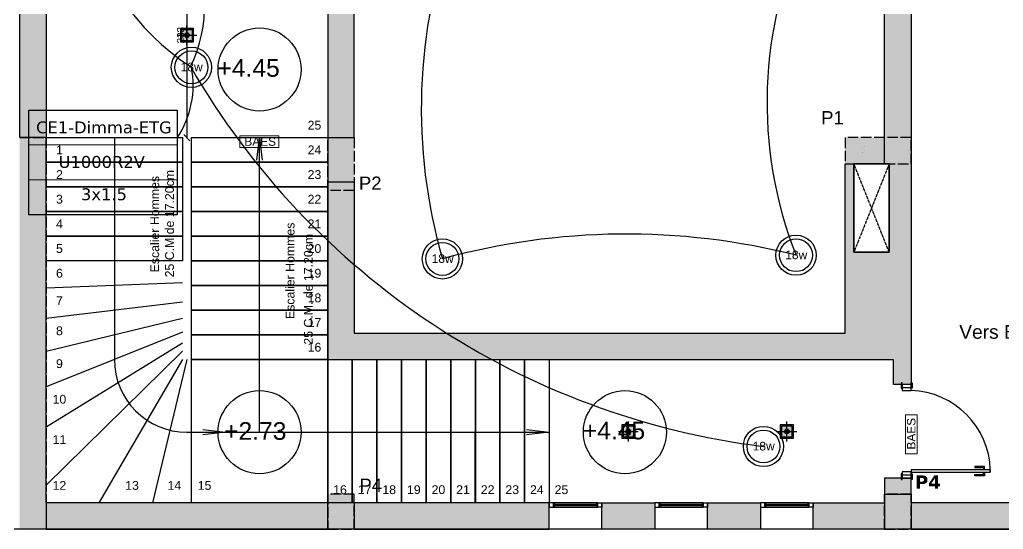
# Model space of a CAD drawing. Header units: millimetres. Extents: x 31778 to 54642, y 18502 to 28743.
# Drawn here: x 51774 to 52891, y 19860 to 20439 of the extents above; entities that cross this region are included whole.
import ezdxf
from ezdxf.enums import TextEntityAlignment as Align

# ---------------------------------------------------------------- set-up
doc = ezdxf.new("R2010")
doc.units = ezdxf.units.MM
for name, pattern in [('ACAD_ISO02W100', [15, 12, -3]), ('ACAD_ISO03W100', [30, 12, -18]), ('PROJECTION', [0.375, 0.25, -0.125])]:
    doc.linetypes.add(name, pattern=pattern)
for name, color, linetype in [('BS', 1, 'Continuous'), ('CIRCUITS ECLAIRAGE', 1, 'Continuous'), ('MUR BAS', 7, 'Continuous'), ('Plan Archi', 8, 'Continuous')]:
    doc.layers.add(name, color=color, linetype=linetype)
doc.layers.add('STRUCTURE POUTRES', color=5, linetype='ACAD_ISO03W100', lineweight=20)
doc.styles.add('ARIAL', font='arial.ttf')
doc.styles.get("Standard").update_dxf_attribs({"font": 'arial.ttf'})
doc.styles.add('STD', font='arial.ttf')
doc.styles.add('Verdana', font='verdana.ttf')

# ---------------------------------------------------------------- blocks, each defined once
blk = doc.blocks.new('_OBLIQUE')
at = {"color": 0, "linetype": 'ByBlock'}
blk.add_line((-0.5, -0.5), (0.5, 0.5), dxfattribs=at)
blk = doc.blocks.new('18w')
at = {"layer": 'MUR BAS', "color": 1}
for radius in [46.6, 38.1]:
    blk.add_circle((54837.7, -12071.2), radius, dxfattribs=at)
at = {"layer": 'MUR BAS', "color": 1, "insert": (54812.6, -12060.4), "char_height": 20, "attachment_point": 1}
blk.add_mtext_dynamic_manual_height_columns('18w', width=53.485, gutter_width=100, heights=[0], dxfattribs=at)
blk = doc.blocks.new('BS')
at = {"layer": 'BS', "color": 5, "lineweight": 20}
blk.add_lwpolyline([(-0.073, 0.734), (0.373, 0.734), (0.373, -0.74), (-0.073, -0.74)], close=True, dxfattribs=at)
at = {"layer": 'BS', "insert": (-0.014, -0.574), "char_height": 0.3211, "width": 1.19868, "attachment_point": 1, "rotation": 90, "style": 'STD'}
blk.add_mtext('BAES', dxfattribs=at)
blk = doc.blocks.new('ETIQ ECL')
at = {"color": 6, "linetype": 'ByBlock'}
blk.add_lwpolyline([(-28.09, 19.8), (28.09, 19.8), (28.09, -19.8), (-28.09, -19.8)], close=True, dxfattribs=at)
at = {"layer": 'STRUCTURE POUTRES', "color": 6, "linetype": 'ByBlock'}
for points in [[(-28.09, 19.8), (28.09, 19.8), (28.09, 6.6), (-28.09, 6.6)], [(-28.09, 6.6), (28.09, 6.6), (28.09, -6.6), (-28.09, -6.6)], [(-28.09, -6.6), (28.09, -6.6), (28.09, -19.8), (-28.09, -19.8)]]:
    blk.add_lwpolyline(points, close=True, dxfattribs=at)
at = {"layer": 'STRUCTURE POUTRES', "color": 6, "linetype": 'ByBlock', "style": 'Verdana'}
for tag, p in [('CIRCUIT', (0.33, 10.99)), ('CABLE', (-0.49, -2.08)), ('SECTION', (0.37, -14.32))]:
    blk.add_attdef(tag, text='', height=4.5, dxfattribs=at).set_placement(p, align=Align.CENTER)

msp = doc.modelspace()

# ---------------------------------------------------------------- hatches: boundary and pattern name
at = {"layer": 'Plan Archi'}
h = msp.add_hatch(color=256, dxfattribs=at)
h.dxf.hatch_style = 1
h.paths.add_polyline_path([(52124.14, 20822.712), (52124.14, 21018.95), (52437.522, 21018.95), (52437.522, 21047.449), (52447.522, 21047.449), (52447.522, 21018.95), (52786.629, 21018.95), (52786.629, 20024.523), (52766.629, 20024.523), (52766.629, 20052.773), (52124.14, 20052.773), (52124.14, 20254.773), (52154.14, 20254.773), (52154.14, 20082.773), (52711.719, 20082.773), (52711.719, 20274.963), (52756.629, 20274.961), (52756.629, 20988.95), (52154.14, 20988.95), (52154.14, 20822.712)])
h.paths.add_polyline_path([(52721.719, 20274.963), (52761.719, 20274.963), (52761.719, 20174.963), (52721.719, 20174.963)], flags=17)
h = msp.add_hatch(color=256, dxfattribs=at)
h.dxf.hatch_style = 1
h.paths.add_polyline_path([(51774.293, 20663.737), (51804.293, 20663.737), (51804.293, 20304.917), (51774.293, 20304.917)])
h = msp.add_hatch(color=256, dxfattribs=at)
h.dxf.hatch_style = 1
h.paths.add_polyline_path([(52124.14, 20304.917), (52154.14, 20304.917), (52154.14, 20663.737), (52124.14, 20663.737)], flags=17)
at = {"layer": 'Plan Archi', "true_color": 0xffffff}
h = msp.add_hatch(color=7, dxfattribs=at)
h.dxf.hatch_style = 1
h.paths.add_polyline_path([(51956.773, 20413.708), (51971.773, 20413.708), (51971.773, 20428.708), (51956.773, 20428.708)])
at = {"layer": 'Plan Archi'}
h = msp.add_hatch(color=256, dxfattribs=at)
h.dxf.hatch_style = 1
edge = h.paths.add_edge_path()
edge.add_arc((51964.273, 20421.208), 2.727, 0, 360, ccw=False)
at = {"layer": 'Plan Archi', "linetype": 'ACAD_ISO02W100'}
h = msp.add_hatch(color=256, dxfattribs=at)
h.dxf.hatch_style = 1
h.paths.add_polyline_path([(51774.293, 20304.917), (51804.407, 20304.917), (51804.407, 19860.191), (51774.293, 19860.191)])
for points in [[(52124.14, 20304.917), (52154.14, 20304.917), (52154.14, 20244.917), (52124.14, 20244.917)], [(52711.719, 20274.963), (52786.725, 20274.963), (52786.725, 20304.966), (52711.719, 20304.966)], [(52711.719, 20274.961), (52786.725, 20274.961), (52786.725, 20304.963), (52711.719, 20304.963)]]:
    msp.add_hatch(color=256, dxfattribs=at).paths.add_polyline_path(points)
at = {"layer": 'Plan Archi', "true_color": 0xffffff}
h = msp.add_hatch(color=7, dxfattribs=at)
h.dxf.hatch_style = 1
h.paths.add_polyline_path([(52458.13, 19963.817), (52473.13, 19963.817), (52473.13, 19978.817), (52458.13, 19978.817)])
at = {"layer": 'Plan Archi'}
h = msp.add_hatch(color=256, dxfattribs=at)
h.dxf.hatch_style = 1
edge = h.paths.add_edge_path()
edge.add_arc((52465.63, 19971.317), 2.727, 0, 360, ccw=False)
at = {"layer": 'Plan Archi', "true_color": 0xffffff}
h = msp.add_hatch(color=7, dxfattribs=at)
h.dxf.hatch_style = 1
h.paths.add_polyline_path([(52638.13, 19963.817), (52653.13, 19963.817), (52653.13, 19978.817), (52638.13, 19978.817)])
at = {"layer": 'Plan Archi'}
h = msp.add_hatch(color=256, dxfattribs=at)
h.dxf.hatch_style = 1
edge = h.paths.add_edge_path()
edge.add_arc((52645.63, 19971.317), 2.727, 0, 360, ccw=False)
h = msp.add_hatch(color=256, dxfattribs=at)
h.dxf.hatch_style = 1
h.paths.add_polyline_path([(52916.629, 19890.191), (52786.629, 19890.191), (52786.629, 19918.442), (52756.629, 19918.442), (52756.629, 19900.191), (52786.629, 19900.191), (52786.629, 19860.191), (52916.629, 19860.191)])
at = {"layer": 'Plan Archi', "linetype": 'ACAD_ISO02W100'}
h = msp.add_hatch(color=256, dxfattribs=at)
h.dxf.hatch_style = 1
h.paths.add_polyline_path([(52124.222, 19860.191), (52154.222, 19860.191), (52154.222, 19900.191), (52124.222, 19900.191)])
h = msp.add_hatch(color=256, dxfattribs=at)
h.dxf.hatch_style = 1
h.paths.add_polyline_path([(52756.629, 19900.191), (52786.629, 19900.191), (52786.629, 19860.191), (52756.629, 19860.191)])
h = msp.add_hatch(color=256, dxfattribs=at)
h.dxf.hatch_style = 1
h.paths.add_polyline_path([(52756.629, 19860.191), (52786.629, 19860.191), (52786.629, 19900.191), (52756.629, 19900.191)])
at = {"layer": 'Plan Archi'}
h = msp.add_hatch(color=256, dxfattribs=at)
h.dxf.hatch_style = 1
h.paths.add_polyline_path([(51804.407, 19860.191), (52124.14, 19860.191), (52124.14, 19890.191), (51804.407, 19890.191)])
h = msp.add_hatch(color=256, dxfattribs=at)
h.dxf.hatch_style = 1
h.paths.add_polyline_path([(52375.63, 19890.191), (52154.14, 19890.191), (52154.14, 19860.191), (52375.63, 19860.191)])
h = msp.add_hatch(color=256, dxfattribs=at)
h.dxf.hatch_style = 1
h.paths.add_polyline_path([(52435.63, 19860.191), (52435.63, 19890.191), (52495.63, 19890.191), (52495.63, 19860.191)])
h = msp.add_hatch(color=256, dxfattribs=at)
h.dxf.hatch_style = 1
h.paths.add_polyline_path([(52555.63, 19860.191), (52555.63, 19890.191), (52615.63, 19890.191), (52615.63, 19860.191)])
h = msp.add_hatch(color=256, dxfattribs=at)
h.dxf.hatch_style = 1
h.paths.add_polyline_path([(52675.63, 19890.191), (52756.629, 19890.191), (52756.629, 19860.191), (52675.63, 19860.191)])

# ---------------------------------------------------------------- linework, layer by layer
at = {"layer": 'CIRCUITS ECLAIRAGE', "color": 4}
for centre, radius, start, end in [((52119.65, 20616.398), 276.149, 148.365086, 236.763637), ((51827.099, 20454.547), 157.208, 333.915031, 29.604322), ((51864.694, 20364.237), 106.636, 326.107438, 11.04513), ((52727.021, 20823.884), 876.307, 210.023274, 262.920101)]:
    msp.add_arc(centre, radius, start, end, dxfattribs=at)
at = {"layer": 'CIRCUITS ECLAIRAGE', "color": 6}
for centre, radius, start, end in [((52846.631, 20337.485), 616.211, 159.923279, 196.042244), ((53096.568, 20344.861), 473.515, 154.45952, 201.490397), ((52463.148, 19407.726), 787.633, 75.829127, 105.367662)]:
    msp.add_arc(centre, radius, start, end, dxfattribs=at)
at = {"layer": 'Plan Archi'}
for p, q in [((52786.629, 21018.95), (52786.629, 20024.523)), ((52756.629, 20274.961), (52756.629, 20988.95)), ((51774.293, 20304.917), (51774.293, 20663.737)), ((51804.293, 20663.737), (51804.293, 20304.917)), ((52124.14, 20663.737), (52124.14, 20304.917)), ((52154.14, 20304.917), (52154.14, 20663.737)), ((51964.217, 20537.499), (51964.217, 20304.773)), ((51804.293, 20304.917), (51774.293, 20304.917)), ((51804.407, 20304.917), (51959.273, 20304.917)), ((51804.407, 20276.917), (51804.407, 20304.917)), ((51804.407, 19890.191), (51804.407, 20304.917)), ((51881.84, 20304.917), (51881.84, 20052.917)), ((51959.273, 20304.917), (51959.273, 20276.917)), ((51969.273, 20304.917), (52124.14, 20304.917)), ((51969.273, 20276.917), (51969.273, 20304.917)), ((52043.713, 20279.173), (52046.707, 20304.917)), ((52046.707, 19970.483), (52046.707, 20304.917)), ((52046.707, 20122.917), (52046.707, 20304.917)), ((52046.707, 20304.917), (52049.7, 20279.173)), ((52124.14, 20304.917), (52124.14, 20276.917)), ((52124.14, 20304.917), (52154.14, 20304.917)), ((51959.273, 20276.917), (51804.407, 20276.917)), ((51804.407, 20276.917), (51959.273, 20276.917)), ((51804.407, 20248.917), (51804.407, 20276.917)), ((51959.273, 20276.917), (51959.273, 20248.917)), ((51969.273, 20276.917), (52124.14, 20276.917)), ((51969.273, 20248.917), (51969.273, 20276.917)), ((52124.14, 20276.917), (51969.273, 20276.917)), ((52124.14, 20276.917), (52124.14, 20248.917)), ((52711.719, 20082.773), (52711.719, 20274.963)), ((52711.719, 20274.963), (52756.629, 20274.961)), ((52721.719, 20274.963), (52761.719, 20274.963)), ((52721.719, 20174.963), (52721.719, 20274.963)), ((52761.719, 20274.963), (52761.719, 20174.963)), ((52124.14, 20052.773), (52124.14, 20254.773)), ((52124.14, 20254.773), (52154.14, 20254.773)), ((52154.14, 20254.773), (52154.14, 20082.773)), ((51959.273, 20248.917), (51804.407, 20248.917)), ((51804.407, 20248.917), (51959.273, 20248.917)), ((51804.407, 20220.917), (51804.407, 20248.917)), ((51959.273, 20248.917), (51959.273, 20220.917)), ((51969.273, 20248.917), (52124.14, 20248.917)), ((51969.273, 20220.917), (51969.273, 20248.917)), ((52124.14, 20248.917), (51969.273, 20248.917)), ((52124.14, 20248.917), (52124.14, 20220.917)), ((51959.273, 20220.917), (51804.407, 20220.917)), ((51804.407, 20220.917), (51959.273, 20220.917)), ((51804.407, 20192.917), (51804.407, 20220.917)), ((51959.273, 20220.917), (51959.273, 20192.917)), ((51969.273, 20220.917), (52124.14, 20220.917)), ((51969.273, 20192.917), (51969.273, 20220.917)), ((52124.14, 20220.917), (51969.273, 20220.917)), ((52124.14, 20220.917), (52124.14, 20192.917)), ((51959.273, 20192.917), (51804.407, 20192.917)), ((51804.407, 20192.917), (51959.273, 20192.917)), ((51804.407, 20164.917), (51804.407, 20192.917)), ((51959.273, 20192.917), (51959.273, 20164.917)), ((51969.273, 20192.917), (52124.14, 20192.917)), ((51969.273, 20164.917), (51969.273, 20192.917)), ((52124.14, 20192.917), (51969.273, 20192.917)), ((52124.14, 20192.917), (52124.14, 20164.917)), ((51959.273, 20164.917), (51804.407, 20164.917)), ((51969.273, 20164.917), (52124.14, 20164.917)), ((51969.273, 20136.917), (51969.273, 20164.917)), ((52124.14, 20164.917), (51969.273, 20164.917)), ((52124.14, 20164.917), (52124.14, 20136.917)), ((52761.719, 20174.963), (52721.719, 20174.963)), ((51959.273, 20140.027), (51804.35, 20133.805)), ((52124.14, 20136.917), (51969.273, 20136.917)), ((51969.273, 20136.917), (52124.14, 20136.917)), ((51969.273, 20108.917), (51969.273, 20136.917)), ((52124.14, 20136.917), (52124.14, 20108.917)), ((51959.273, 20118.247), (51804.35, 20099.58)), ((52124.14, 20108.917), (51969.273, 20108.917)), ((51969.273, 20108.917), (52124.14, 20108.917)), ((51969.273, 20080.917), (51969.273, 20108.917)), ((52124.14, 20108.917), (52124.14, 20080.917)), ((51959.273, 20099.577), (51804.35, 20062.243)), ((51959.273, 20084.017), (51804.35, 20021.794)), ((51969.273, 20080.917), (52124.14, 20080.917)), ((51969.273, 20052.917), (51969.273, 20080.917)), ((52124.14, 20080.917), (51969.273, 20080.917)), ((52124.14, 20080.917), (52124.14, 20052.917)), ((52154.14, 20082.773), (52711.719, 20082.773)), ((51959.273, 20071.577), (51804.35, 19976.011)), ((51959.273, 20062.247), (51804.35, 19910.161)), ((51959.273, 20052.917), (51864.215, 19890.191)), ((51964.273, 20052.917), (51925.226, 19890.191)), ((52124.14, 20052.917), (51969.273, 20052.917)), ((51969.273, 19890.191), (51969.273, 20052.917)), ((51969.273, 20052.917), (52124.14, 20052.917)), ((52124.083, 19890.191), (52124.14, 20052.917)), ((52124.14, 20052.917), (52124.14, 19890.191)), ((52124.14, 20052.917), (52152.083, 20052.917)), ((52766.629, 20052.773), (52124.14, 20052.773)), ((52152.027, 19890.191), (52152.083, 20052.917)), ((52152.083, 20052.917), (52152.083, 19890.191)), ((52152.083, 20052.917), (52180.027, 20052.917)), ((52179.97, 19890.191), (52180.027, 20052.917)), ((52180.027, 20052.917), (52180.027, 19890.191)), ((52180.027, 20052.917), (52207.97, 20052.917)), ((52207.913, 19890.191), (52207.97, 20052.917)), ((52207.97, 20052.917), (52207.97, 19890.191)), ((52207.97, 20052.917), (52235.913, 20052.917)), ((52235.857, 19890.191), (52235.913, 20052.917)), ((52235.913, 20052.917), (52235.913, 19890.191)), ((52235.913, 20052.917), (52263.857, 20052.917)), ((52263.8, 19890.191), (52263.857, 20052.917)), ((52263.857, 20052.917), (52263.857, 19890.191)), ((52263.857, 20052.917), (52291.8, 20052.917)), ((52291.743, 19890.191), (52291.8, 20052.917)), ((52291.8, 20052.917), (52291.8, 19890.191)), ((52291.8, 20052.917), (52319.743, 20052.917)), ((52319.687, 19890.191), (52319.743, 20052.917)), ((52319.743, 20052.917), (52319.743, 19890.191)), ((52319.743, 20052.917), (52347.687, 20052.917)), ((52347.63, 19890.191), (52347.687, 20052.917)), ((52347.687, 20052.917), (52347.687, 19890.191)), ((52347.687, 20052.917), (52375.63, 20052.917)), ((52375.63, 20052.917), (52375.63, 19890.191)), ((52766.629, 20024.523), (52766.629, 20052.773)), ((52786.629, 20024.523), (52766.629, 20024.523)), ((52776.476, 20026.51), (52775.56, 20026.51)), ((52775.56, 20026.51), (52775.56, 20020.242)), ((52775.56, 20020.242), (52776.476, 20020.242)), ((52776.476, 20020.242), (52776.476, 20026.51)), ((52786.629, 20024.523), (52776.629, 20024.523)), ((52776.629, 20024.523), (52776.629, 20021.312)), ((52776.629, 20021.312), (52786.629, 20021.312)), ((52786.629, 20020.854), (52776.629, 20020.854)), ((52776.629, 20020.854), (52776.629, 20017.643)), ((52786.629, 20021.312), (52786.629, 20024.523)), ((52786.629, 20017.643), (52786.629, 20020.854)), ((52786.782, 20026.51), (52787.698, 20026.51)), ((52786.782, 20020.242), (52786.782, 20026.51)), ((52787.698, 20020.242), (52786.782, 20020.242)), ((52787.698, 20026.51), (52787.698, 20020.242)), ((52776.629, 20017.643), (52786.629, 20017.643)), ((51964.273, 19970.483), (51969.273, 19970.483)), ((51969.273, 19970.483), (52046.707, 19970.483)), ((51982.247, 19973.477), (52007.99, 19970.483)), ((52007.99, 19970.483), (51982.247, 19967.49)), ((52046.707, 19970.483), (52375.63, 19970.483)), ((52349.886, 19973.477), (52375.63, 19970.483)), ((52375.63, 19970.483), (52349.886, 19967.49)), ((52869.927, 19931.599), (52859.2, 19931.599)), ((52859.2, 19931.599), (52859.2, 19930.227)), ((52859.2, 19930.227), (52868.798, 19930.227)), ((52868.798, 19930.227), (52868.798, 19927.724)), ((52869.927, 19927.805), (52869.927, 19931.599)), ((52776.476, 19923.028), (52775.56, 19923.028)), ((52775.56, 19923.028), (52775.56, 19916.76)), ((52776.476, 19916.76), (52776.476, 19923.028)), ((52786.629, 19925.322), (52776.629, 19925.322)), ((52776.629, 19925.322), (52776.629, 19922.111)), ((52776.629, 19922.111), (52786.629, 19922.111)), ((52786.629, 19921.652), (52776.629, 19921.652)), ((52776.629, 19921.652), (52776.629, 19918.442)), ((52776.629, 19918.442), (52786.629, 19918.442)), ((52876.64, 19927.643), (52786.629, 19927.643)), ((52786.629, 19927.643), (52786.629, 19925.001)), ((52786.629, 19922.111), (52786.629, 19925.322)), ((52786.629, 19918.442), (52786.629, 19925.322)), ((52786.629, 19925.001), (52876.64, 19925.001)), ((52786.629, 19918.595), (52786.629, 19922.875)), ((52786.782, 19923.028), (52787.698, 19923.028)), ((52786.782, 19916.76), (52786.782, 19923.028)), ((52787.698, 19923.028), (52787.698, 19916.76)), ((52859.2, 19922.417), (52868.798, 19922.417)), ((52859.2, 19921.045), (52859.2, 19922.417)), ((52869.927, 19921.045), (52859.2, 19921.045)), ((52868.798, 19922.417), (52868.798, 19924.92)), ((52869.927, 19924.839), (52869.927, 19921.045)), ((52876.64, 19925.001), (52876.64, 19927.643)), ((52876.64, 19927.643), (52876.64, 19925.001)), ((52775.56, 19916.76), (52776.476, 19916.76)), ((52787.698, 19916.76), (52786.782, 19916.76)), ((52756.629, 19890.031), (52756.629, 19900.031)), ((51969.273, 19890.191), (51804.407, 19890.191)), ((52124.14, 19890.191), (51804.407, 19890.191)), ((51804.407, 19890.191), (51804.407, 19860.191)), ((52124.14, 19890.191), (51969.273, 19890.191)), ((52152.083, 19890.191), (52124.083, 19890.191)), ((52124.14, 19860.191), (52124.14, 19890.191)), ((52180.027, 19890.191), (52152.027, 19890.191)), ((52375.63, 19890.191), (52154.14, 19890.191)), ((52154.14, 19890.191), (52154.14, 19860.191)), ((52207.97, 19890.191), (52179.97, 19890.191)), ((52235.913, 19890.191), (52207.913, 19890.191)), ((52263.857, 19890.191), (52235.857, 19890.191)), ((52291.8, 19890.191), (52263.8, 19890.191)), ((52319.743, 19890.191), (52291.743, 19890.191)), ((52347.687, 19890.191), (52319.687, 19890.191)), ((52375.63, 19890.191), (52347.63, 19890.191)), ((52375.63, 19860.191), (52375.63, 19890.191)), ((52430.63, 19890.191), (52380.63, 19890.191)), ((52380.63, 19885.191), (52430.63, 19885.191)), ((52435.63, 19860.191), (52435.63, 19890.191)), ((52435.63, 19890.191), (52495.63, 19890.191)), ((52495.63, 19890.191), (52495.63, 19860.191)), ((52550.63, 19890.191), (52500.63, 19890.191)), ((52500.63, 19885.191), (52550.63, 19885.191)), ((52555.63, 19860.191), (52555.63, 19890.191)), ((52555.63, 19890.191), (52615.63, 19890.191)), ((52615.63, 19890.191), (52615.63, 19860.191)), ((52670.63, 19890.191), (52620.63, 19890.191)), ((52620.63, 19885.191), (52670.63, 19885.191)), ((52675.63, 19890.191), (52756.629, 19890.191)), ((52675.63, 19860.191), (52675.63, 19890.191)), ((52756.629, 19890.191), (52756.629, 19860.191)), ((53935.147, 19860.191), (51029.441, 19860.191)), ((51804.407, 19860.191), (52124.14, 19860.191)), ((52154.14, 19860.191), (52375.63, 19860.191)), ((52495.63, 19860.191), (52435.63, 19860.191)), ((52615.63, 19860.191), (52555.63, 19860.191)), ((52756.629, 19860.191), (52675.63, 19860.191))]:
    msp.add_line(p, q, dxfattribs=at)
at = {"layer": 'Plan Archi', "linetype": 'ACAD_ISO02W100'}
for p, q in [((51774.293, 20304.917), (51804.407, 20304.917)), ((51804.407, 20304.917), (51804.407, 19860.191)), ((52124.14, 20304.917), (52154.14, 20304.917)), ((52124.14, 20244.917), (52124.14, 20304.917)), ((52154.14, 20304.917), (52154.14, 20244.917)), ((52786.725, 20304.966), (52711.719, 20304.966)), ((52711.719, 20304.966), (52711.719, 20274.963)), ((52786.725, 20304.963), (52711.719, 20304.963)), ((52711.719, 20304.963), (52711.719, 20274.961)), ((52786.725, 20274.963), (52786.725, 20304.966)), ((52786.725, 20274.961), (52786.725, 20304.963)), ((52731.589, 20287.494), (52731.589, 20287.494)), ((52731.721, 20292.497), (52731.721, 20292.497)), ((52731.721, 20287.494), (52731.721, 20287.494)), ((52734.09, 20289.994), (52734.09, 20289.994)), ((52734.221, 20294.997), (52734.221, 20294.997)), ((52734.221, 20289.994), (52734.221, 20289.994)), ((52711.719, 20274.963), (52786.725, 20274.963)), ((52711.719, 20274.961), (52786.725, 20274.961)), ((52716.72, 20274.963), (52716.72, 20274.963)), ((52716.72, 20274.963), (52746.722, 20274.963)), ((52154.14, 20244.917), (52124.14, 20244.917)), ((52154.222, 19900.191), (52124.222, 19900.191)), ((52124.222, 19900.191), (52124.222, 19860.191)), ((52154.222, 19860.191), (52154.222, 19900.191)), ((51804.407, 19860.191), (51774.293, 19860.191)), ((52124.222, 19860.191), (52154.222, 19860.191))]:
    msp.add_line(p, q, dxfattribs=at)
at = {"layer": 'Plan Archi', "color": 0, "linetype": 'PROJECTION', "lineweight": -2, "transparency": 16777216}
for p, q in [((52761.719, 20274.963), (52721.719, 20174.963)), ((52761.719, 20174.963), (52721.719, 20274.963))]:
    msp.add_line(p, q, dxfattribs=at)
at = {"layer": 'Plan Archi'}
for points in [[(51964.273, 20409.958), (51964.273, 20432.458)], [(51953.023, 20421.208), (51975.523, 20421.208)], [(52465.63, 19960.067), (52465.63, 19982.567)], [(52645.63, 19960.067), (52645.63, 19982.567)], [(52454.38, 19971.317), (52476.88, 19971.317)], [(52634.38, 19971.317), (52656.88, 19971.317)], [(52435.63, 19860.191), (52375.63, 19860.191)], [(52555.63, 19860.191), (52495.63, 19860.191)], [(52675.63, 19860.191), (52615.63, 19860.191)]]:
    msp.add_lwpolyline(points, dxfattribs=at)
at = {"layer": 'Plan Archi', "flags": 128}
for points in [[(51956.773, 20413.708), (51971.773, 20413.708), (51971.773, 20428.708), (51956.773, 20428.708)], [(51958.137, 20415.071), (51970.41, 20415.071), (51970.41, 20427.344), (51958.137, 20427.344)], [(52458.13, 19963.817), (52473.13, 19963.817), (52473.13, 19978.817), (52458.13, 19978.817)], [(52459.493, 19965.181), (52471.766, 19965.181), (52471.766, 19977.454), (52459.493, 19977.454)], [(52638.13, 19963.817), (52653.13, 19963.817), (52653.13, 19978.817), (52638.13, 19978.817)], [(52639.493, 19965.181), (52651.766, 19965.181), (52651.766, 19977.454), (52639.493, 19977.454)]]:
    msp.add_lwpolyline(points, close=True, dxfattribs=at)
at = {"layer": 'Plan Archi'}
for points in [[(52761.719, 20274.963), (52721.719, 20274.963), (52721.719, 20174.963), (52761.719, 20174.963)], [(52916.629, 19890.191), (52786.629, 19890.191), (52786.629, 19918.442), (52756.629, 19918.442), (52756.629, 19900.191), (52786.629, 19900.191), (52786.629, 19860.191), (52916.629, 19860.191)], [(52375.63, 19885.191), (52380.63, 19885.191), (52380.63, 19890.191), (52375.63, 19890.191)], [(52380.63, 19886.441), (52382.13, 19886.441), (52382.13, 19888.941), (52380.63, 19888.941)], [(52429.13, 19888.191), (52382.13, 19888.191), (52382.13, 19887.191), (52429.13, 19887.191)], [(52430.63, 19886.441), (52429.13, 19886.441), (52429.13, 19888.941), (52430.63, 19888.941)], [(52435.63, 19885.191), (52430.63, 19885.191), (52430.63, 19890.191), (52435.63, 19890.191)], [(52495.63, 19885.191), (52500.63, 19885.191), (52500.63, 19890.191), (52495.63, 19890.191)], [(52500.63, 19886.441), (52502.13, 19886.441), (52502.13, 19888.941), (52500.63, 19888.941)], [(52549.13, 19888.191), (52502.13, 19888.191), (52502.13, 19887.191), (52549.13, 19887.191)], [(52550.63, 19886.441), (52549.13, 19886.441), (52549.13, 19888.941), (52550.63, 19888.941)], [(52555.63, 19885.191), (52550.63, 19885.191), (52550.63, 19890.191), (52555.63, 19890.191)], [(52615.63, 19885.191), (52620.63, 19885.191), (52620.63, 19890.191), (52615.63, 19890.191)], [(52620.63, 19886.441), (52622.13, 19886.441), (52622.13, 19888.941), (52620.63, 19888.941)], [(52669.13, 19888.191), (52622.13, 19888.191), (52622.13, 19887.191), (52669.13, 19887.191)], [(52670.63, 19886.441), (52669.13, 19886.441), (52669.13, 19888.941), (52670.63, 19888.941)], [(52675.63, 19885.191), (52670.63, 19885.191), (52670.63, 19890.191), (52675.63, 19890.191)]]:
    msp.add_lwpolyline(points, close=True, dxfattribs=at)
at = {"layer": 'Plan Archi', "linetype": 'ACAD_ISO02W100'}
for points in [[(52756.629, 19900.191), (52786.629, 19900.191), (52786.629, 19860.191), (52756.629, 19860.191)], [(52756.629, 19860.191), (52786.629, 19860.191), (52786.629, 19900.191), (52756.629, 19900.191)]]:
    msp.add_lwpolyline(points, close=True, dxfattribs=at)
at = {"layer": 'Plan Archi'}
for centre, radius in [((51964.273, 20421.208), 2.727), ((52046.707, 20382.151), 47.173), ((52046.707, 19970.483), 47.173), ((52461.658, 19970.492), 47.173), ((52465.63, 19971.317), 2.727), ((52645.63, 19971.317), 2.727)]:
    msp.add_circle(centre, radius, dxfattribs=at)
for centre, radius, start, end in [((51964.273, 20052.917), 82.433, 180, 270), ((52784.185, 19925.187), 92.488, 1.521593, 88.485834)]:
    msp.add_arc(centre, radius, start, end, dxfattribs=at)

# ---------------------------------------------------------------- block references
at = {"layer": 'CIRCUITS ECLAIRAGE'}
for name, p, xscale, yscale, zscale in [('18w', (25098.876, 26299.541), 0.4899999999999999, 0.4899999999999999, 0.4899999999999999), ('18w', (25383.937, 26082.071), 0.4899999999999999, 0.4899999999999999, 0.4899999999999999), ('18w', (25785.493, 26086.265), 0.4899999999999999, 0.4899999999999999, 0.4899999999999999), ('BS', (52782.394, 19967.998, -0.077), 30, 30, 30), ('18w', (25748.534, 25869.132), 0.4899999999999999, 0.4899999999999999, 0.4899999999999999)]:
    msp.add_blockref(name, p, dxfattribs=dict(at, xscale=xscale, yscale=yscale, zscale=zscale))
at = {"layer": 'CIRCUITS ECLAIRAGE', "color": 6, "linetype": 'ByBlock', "xscale": 3, "yscale": 3, "zscale": 3}
msp.add_blockref('ETIQ ECL', (51868.934, 20276.773), dxfattribs=at).add_auto_attribs({'SECTION': '3x1.5', 'CABLE': 'U1000R2V', 'CIRCUIT': 'CE1-Dimma-ETG'})
at = {"layer": 'CIRCUITS ECLAIRAGE', "xscale": 30, "yscale": 30, "zscale": 30, "rotation": 270}
msp.add_blockref('BS', (52046.707, 20304.773), dxfattribs=at)
at = {"layer": 'Plan Archi', "xscale": 7, "yscale": 7, "zscale": 7, "rotation": 270}
msp.add_blockref('_OBLIQUE', (51964.217, 20304.773), dxfattribs=at)

# ---------------------------------------------------------------- texts
at = {"layer": 'Plan Archi', "linetype": 'ByBlock'}
for s, height, rotation, p in [('+4.45', 20, 360, (51998.959, 20373.927)), ('25 C.M de 17.20cm', 10, 90, (51949.501, 20146.207)), ('Escalier Hommes', 10, 90, (51932.664, 20151.907)), ('+2.73', 20, 360, (52006.54, 19961.837)), ('+4.45', 20, 360, (52413.91, 19962.267))]:
    msp.add_text(s, height=height, rotation=rotation, dxfattribs=at).set_placement(p)
at = {"layer": 'Plan Archi', "linetype": 'ByBlock', "style": 'ARIAL'}
for s, p in [('P1', (52684.572, 20319.977)), ('P2', (52159.603, 20245.624)), ('P4', (52160.238, 19902.702))]:
    msp.add_text(s, height=15, dxfattribs=at).set_placement(p)
at = {"layer": 'Plan Archi'}
for s, p in [('25', (52109.083, 20318.917)), ('1', (51819.463, 20290.917)), ('24', (52109.083, 20290.917)), ('2', (51819.463, 20262.917)), ('23', (52109.083, 20262.917)), ('3', (51819.463, 20234.917)), ('22', (52109.083, 20234.917)), ('4', (51819.463, 20206.917)), ('21', (52109.083, 20206.917)), ('5', (51819.463, 20178.917)), ('20', (52109.083, 20178.917)), ('6', (51819.463, 20150.917)), ('19', (52109.083, 20150.917)), ('7', (51819.463, 20119.807)), ('18', (52109.083, 20122.917)), ('17', (52109.083, 20094.917)), ('8', (51819.463, 20085.587)), ('16', (52109.083, 20066.917)), ('9', (51819.463, 20048.257)), ('10', (51819.463, 20007.817)), ('11', (51819.463, 19962.046)), ('12', (51819.463, 19910.031)), ('13', (51901.914, 19910.031)), ('14', (51949.967, 19910.031)), ('15', (51984.273, 19910.031)), ('16', (52138.083, 19905.191)), ('17', (52166.027, 19905.191)), ('18', (52193.97, 19905.191)), ('19', (52221.913, 19905.191)), ('20', (52249.857, 19905.191)), ('21', (52277.8, 19905.191)), ('22', (52305.743, 19905.191)), ('23', (52333.687, 19905.191)), ('24', (52361.63, 19905.191)), ('25', (52389.573, 19905.191))]:
    msp.add_text(s, height=10, dxfattribs=at).set_placement(p, align=Align.MIDDLE_CENTER)
for s, p in [('Escalier Hommes', (52086.364, 20098.922)), ('25 C.M. de 17.20cm ', (52107.106, 20069.862))]:
    msp.add_text(s, height=10, rotation=90, dxfattribs=at).set_placement(p)
at = {"layer": 'Plan Archi', "color": 6}
msp.add_text('Vers Boite de commande', height=15.6, dxfattribs=at).set_placement((52841.333, 20076.516))
at = {"layer": 'Plan Archi', "insert": (51957.129, 20421.136), "char_height": 8, "attachment_point": 5, "rotation": 90}
msp.add_mtext('\\A1;233', dxfattribs=at)
at = {"layer": 'Plan Archi', "linetype": 'ACAD_ISO02W100', "insert": (52791.06, 19921.371), "char_height": 15, "width": 285.15421, "attachment_point": 1, "style": 'ARIAL'}
msp.add_mtext('{\\fVerdana|b1|i0|c0|p34;P4}', dxfattribs=at)

doc.saveas('drawing.dxf')
